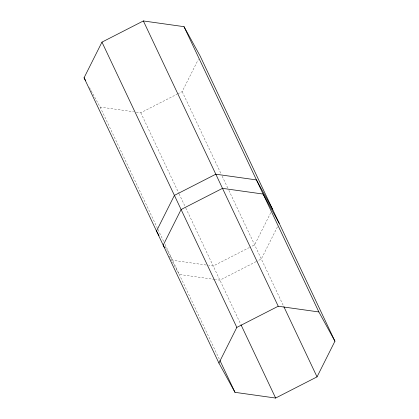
<?xml version="1.0" encoding="UTF-8"?>
<svg xmlns="http://www.w3.org/2000/svg" width="419" height="419" viewBox="0 0 419 419"><rect width="100%" height="100%" fill="white"/><g stroke="black" fill="none" stroke-linecap="round" stroke-linejoin="round"><path stroke-width="0.31" stroke-dasharray="2.1 1.57" d="M177.577 93.94L182.176 91.588L198.323 59.43M270.763 212.684L254.621 244.837L250.017 247.189M277.451 226.831L261.304 258.984L256.706 261.336M136.264 112.13L140.779 112.763L177.001 94.233M249.446 247.488L213.219 266.018L208.704 265.384M256.129 261.634L219.907 280.164L215.392 279.531M89.42 87.545L100.136 107.049L133.682 111.768M206.122 265.018L172.581 260.304L165.013 246.534M214.748 279.436L179.264 274.45L169.182 256.093M182.176 91.588L221.054 173.833M222.175 176.2L227.768 188.037M228.889 190.399L283.595 306.137M140.779 112.763L178.819 193.238M179.096 193.829L185.528 207.436M185.811 208.028L240.805 324.369M100.136 107.049L157.754 228.942M158.036 229.533L163.908 241.962M165.028 244.329L219.666 359.916"/><path stroke-width="0.63" d="M84.062 77.793L101.969 42.13L143.366 20.95L184.009 26.664L200.083 55.921L334.938 341.207L317.031 376.87L275.634 398.05L234.991 392.336L218.917 363.079L84.062 77.793L85.638 80.663M218.917 363.079L236.824 327.412L278.221 306.237L318.864 311.951L334.938 341.207M272.528 209.175L256.449 179.913L215.811 174.204L174.409 195.38L156.502 231.047L159.026 235.635M279.211 223.322L263.137 194.06L222.499 188.351L181.097 209.526L163.19 245.194L164.452 247.488M184.009 26.664L318.864 311.951M283.873 306.729L317.031 376.87M143.366 20.95L278.221 306.237M241.082 324.961L275.634 398.05M101.969 42.13L236.824 327.412M219.944 360.508L234.991 392.336"/></g></svg>
